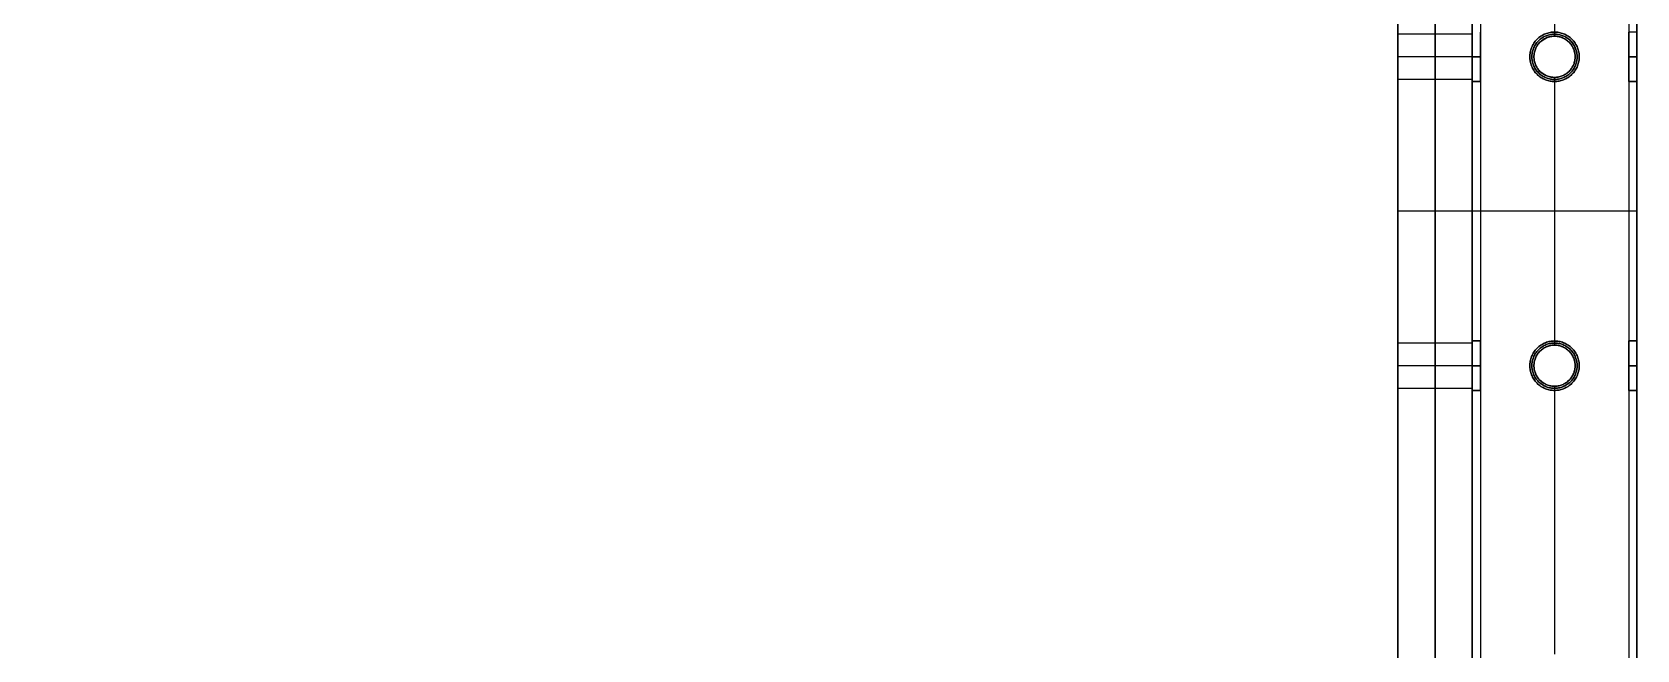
# Model space of a CAD drawing. Header units: millimetres. Extents: x -6529 to 809, y -8611 to 207.
# Drawn here: x 419.5 to 809, y -857.1 to -707.1 of the extents above; entities that cross this region are included whole.
import ezdxf

# ---------------------------------------------------------------- set-up
doc = ezdxf.new("R2010")
doc.units = ezdxf.units.MM
doc.header["$MEASUREMENT"] = 0
doc.layers.add('platen', color=7, linetype='Continuous', true_color=0x007f00)
doc.layers.add('staal', color=5, linetype='Continuous', true_color=0x0000ff)

# ---------------------------------------------------------------- blocks, each defined once
blk = doc.blocks.new('plaat base')
at = {"layer": 'platen'}
for p, q in [((1296, -932), (1296, -932, 18)), ((1290.5, -937.5), (1290.5, -937.5, 18)), ((1301.5, -937.5), (1301.5, -937.5, 18)), ((1296, -943), (1296, -943, 18))]:
    blk.add_line(p, q, dxfattribs=at)
for points in [[(1258, -900), (1258, -750), (1258, -600)], [(1258, -900, 18), (1258, -750, 18), (1258, -600, 18)], [(1258, -900, 9), (1258, -750, 9), (1258, -600, 9)], [(1316, -900), (1287, -900), (1258, -900)], [(1258, -900), (1258, -900, 9), (1258, -900, 18)], [(1316, -900, 18), (1287, -900, 18), (1258, -900, 18)], [(1316, -900, 9), (1287, -900, 9), (1258, -900, 9)], [(1287, -900), (1287, -900, 9), (1287, -900, 18)], [(1316, -1200), (1316, -1050), (1316, -900)], [(1316, -900), (1316, -900, 9), (1316, -900, 18)], [(1316, -1200, 18), (1316, -1050, 18), (1316, -900, 18)], [(1316, -1200, 9), (1316, -1050, 9), (1316, -900, 9)]]:
    blk.add_open_spline(points, degree=2, dxfattribs=at)
for points in [[(1290.5, -937.5), (1290.5, -932), (1296, -932), (1301.5, -932), (1301.5, -937.5), (1301.5, -943), (1296, -943), (1290.5, -943), (1290.5, -937.5)], [(1290.5, -937.5, 18), (1290.5, -932, 18), (1296, -932, 18), (1301.5, -932, 18), (1301.5, -937.5, 18), (1301.5, -943, 18), (1296, -943, 18), (1290.5, -943, 18), (1290.5, -937.5, 18)]]:
    blk.add_rational_spline(points, [1, 0.707106781187, 1, 0.707106781187, 1, 0.707106781187, 1, 0.707106781187, 1], degree=2, knots=[-31.415927, -31.415927, -31.415927, -23.561945, -23.561945, -15.707963, -15.707963, -7.853982, -7.853982, 0, 0, 0], dxfattribs=at)
blk = doc.blocks.new('top plaat')
at = {"layer": 'platen'}
for p, q in [((1296, -875), (1296, -875, 18)), ((1290.5, -880.5), (1290.5, -880.5, 18)), ((1301.5, -880.5), (1301.5, -880.5, 18)), ((1296, -886), (1296, -886, 18)), ((1296, -950), (1296, -950, 18)), ((1290.5, -955.5), (1290.5, -955.5, 18)), ((1301.5, -955.5), (1301.5, -955.5, 18)), ((1296, -961), (1296, -961, 18))]:
    blk.add_line(p, q, dxfattribs=at)
for points in [[(1316, -1236), (1316, -927), (1316, -618), (1316, -309), (1316, 0)], [(1316, -1236, 18), (1316, -927, 18), (1316, -618, 18), (1316, -309, 18), (1316, 0, 18)], [(1316, -1236, 9), (1316, -927, 9), (1316, -618, 9), (1316, -309, 9), (1316, 0, 9)]]:
    blk.add_open_spline(points, degree=2, knots=[7292.2246, 7292.2246, 7292.2246, 7911.517745, 7911.517745, 8530.810891, 8530.810891, 8530.810891], dxfattribs=at)
for points, knots in [([(1290.5, -880.5), (1290.5, -875), (1296, -875), (1301.5, -875), (1301.5, -880.5), (1301.5, -886), (1296, -886), (1290.5, -886), (1290.5, -880.5)], [-31.415927, -31.415927, -31.415927, -23.561945, -23.561945, -15.707963, -15.707963, -7.853982, -7.853982, 0, 0, 0]), ([(1290.5, -880.5, 18), (1290.5, -875, 18), (1296, -875, 18), (1301.5, -875, 18), (1301.5, -880.5, 18), (1301.5, -886, 18), (1296, -886, 18), (1290.5, -886, 18), (1290.5, -880.5, 18)], [-31.415927, -31.415927, -31.415927, -23.561945, -23.561945, -15.707963, -15.707963, -7.853982, -7.853982, 0, 0, 0]), ([(1290.5, -880.5, 9), (1290.5, -886, 9), (1296, -886, 9), (1301.5, -886, 9), (1301.5, -880.5, 9), (1301.5, -875, 9), (1296, -875, 9), (1290.5, -875, 9), (1290.5, -880.5, 9)], [0, 0, 0, 7.853982, 7.853982, 15.707963, 15.707963, 23.561945, 23.561945, 31.415927, 31.415927, 31.415927]), ([(1290.5, -955.5), (1290.5, -950), (1296, -950), (1301.5, -950), (1301.5, -955.5), (1301.5, -961), (1296, -961), (1290.5, -961), (1290.5, -955.5)], [-31.415927, -31.415927, -31.415927, -23.561945, -23.561945, -15.707963, -15.707963, -7.853982, -7.853982, 0, 0, 0]), ([(1290.5, -955.5, 18), (1290.5, -950, 18), (1296, -950, 18), (1301.5, -950, 18), (1301.5, -955.5, 18), (1301.5, -961, 18), (1296, -961, 18), (1290.5, -961, 18), (1290.5, -955.5, 18)], [-31.415927, -31.415927, -31.415927, -23.561945, -23.561945, -15.707963, -15.707963, -7.853982, -7.853982, 0, 0, 0]), ([(1290.5, -955.5, 9), (1290.5, -961, 9), (1296, -961, 9), (1301.5, -961, 9), (1301.5, -955.5, 9), (1301.5, -950, 9), (1296, -950, 9), (1290.5, -950, 9), (1290.5, -955.5, 9)], [0, 0, 0, 7.853982, 7.853982, 15.707963, 15.707963, 23.561945, 23.561945, 31.415927, 31.415927, 31.415927])]:
    blk.add_rational_spline(points, [1, 0.707106781187, 1, 0.707106781187, 1, 0.707106781187, 1, 0.707106781187, 1], degree=2, knots=knots, dxfattribs=at)
blk = doc.blocks.new('plaat laag')
at = {"layer": 'platen'}
for p, q in [((-1.04, -315, 638), (16.96, -315.06, 638)), ((-1.06, -320.5, 643.5), (16.94, -320.56, 643.5)), ((-1.06, -320.5, 632.5), (16.94, -320.56, 632.5)), ((-1.08, -326, 638), (16.92, -326.06, 638)), ((-1.29, -390, -38), (16.71, -390.06, -38)), ((-1.31, -395.5, -43.5), (16.69, -395.56, -43.5)), ((-1.31, -395.5, -32.5), (16.69, -395.56, -32.5)), ((-1.33, -401, -38), (16.67, -401.06, -38))]:
    blk.add_line(p, q, dxfattribs=at)
for points in [[(-1.18, -358), (-0.59, -179), (0, 0)], [(7.82, -358.03), (8.41, -179.03), (9, -0.03)], [(16.82, -358.06), (17.41, -179.06), (18, -0.06)], [(-0.19, -58, 300), (-2.18, -658, 300), (-4.16, -1257.99, 300)], [(-0.19, -58, 658), (-0.69, -208, 658), (-1.18, -358, 658)], [(8.81, -58.03, 658), (8.31, -208.03, 658), (7.82, -358.03, 658)], [(17.81, -58.06, 300), (15.82, -658.06, 300), (13.84, -1258.05, 300)], [(17.81, -58.06, 658), (17.31, -208.06, 658), (16.82, -358.06, 658)], [(-1.18, -358, 600), (-1.68, -508, 600), (-2.18, -658, 600)], [(-2.18, -658, -58), (-1.68, -508, -58), (-1.18, -358, -58)], [(-1.18, -358, 658), (7.82, -358.03, 658), (16.82, -358.06, 658)], [(-1.18, -358, 658), (-1.18, -358, 629), (-1.18, -358, 600)], [(-1.18, -358, 600), (7.82, -358.03, 600), (16.82, -358.06, 600)], [(-1.18, -358, -58), (7.82, -358.03, -58), (16.82, -358.06, -58)], [(-1.18, -358, -58), (-1.18, -358, -29), (-1.18, -358)], [(-1.18, -358), (7.82, -358.03), (16.82, -358.06)], [(-1.18, -358, 629), (7.82, -358.03, 629), (16.82, -358.06, 629)], [(-1.18, -358, -29), (7.82, -358.03, -29), (16.82, -358.06, -29)], [(7.82, -358.03, 600), (7.32, -508.03, 600), (6.82, -658.03, 600)], [(6.82, -658.03, -58), (7.32, -508.03, -58), (7.82, -358.03, -58)], [(7.82, -358.03, 658), (7.82, -358.03, 629), (7.82, -358.03, 600)], [(7.82, -358.03, -58), (7.82, -358.03, -29), (7.82, -358.03)], [(16.82, -358.06, 600), (16.32, -508.06, 600), (15.82, -658.06, 600)], [(15.82, -658.06, -58), (16.32, -508.06, -58), (16.82, -358.06, -58)], [(16.82, -358.06, 658), (16.82, -358.06, 629), (16.82, -358.06, 600)], [(16.82, -358.06, -58), (16.82, -358.06, -29), (16.82, -358.06)]]:
    blk.add_open_spline(points, degree=2, dxfattribs=at)
for points in [[(-1.06, -320.5, 643.5), (-1.04, -315, 643.5), (-1.04, -315, 638), (-1.04, -315, 632.5), (-1.06, -320.5, 632.5), (-1.08, -326, 632.5), (-1.08, -326, 638), (-1.08, -326, 643.5), (-1.06, -320.5, 643.5)], [(16.94, -320.56, 643.5), (16.96, -315.06, 643.5), (16.96, -315.06, 638), (16.96, -315.06, 632.5), (16.94, -320.56, 632.5), (16.92, -326.06, 632.5), (16.92, -326.06, 638), (16.92, -326.06, 643.5), (16.94, -320.56, 643.5)], [(-1.31, -395.5, -43.5), (-1.33, -401, -43.5), (-1.33, -401, -38), (-1.33, -401, -32.5), (-1.31, -395.5, -32.5), (-1.29, -390, -32.5), (-1.29, -390, -38), (-1.29, -390, -43.5), (-1.31, -395.5, -43.5)], [(16.69, -395.56, -43.5), (16.67, -401.06, -43.5), (16.67, -401.06, -38), (16.67, -401.06, -32.5), (16.69, -395.56, -32.5), (16.71, -390.06, -32.5), (16.71, -390.06, -38), (16.71, -390.06, -43.5), (16.69, -395.56, -43.5)]]:
    blk.add_rational_spline(points, [1, 0.707106781187, 1, 0.707106781187, 1, 0.707106781187, 1, 0.707106781187, 1], degree=2, knots=[-31.415927, -31.415927, -31.415927, -23.561945, -23.561945, -15.707963, -15.707963, -7.853982, -7.853982, 0, 0, 0], dxfattribs=at)

msp = doc.modelspace()

# ---------------------------------------------------------------- linework, layer by layer
at = {"layer": 'staal'}
for p, q in [((789.03, -707.13, 714), (789.03, -707.13, 716)), ((789.03, -707.13, 676), (789.03, -707.13, 678)), ((789.03, -708.13, 38), (789.03, -708.13, 40)), ((789.03, -708.13), (789.03, -708.13, 2)), ((809.03, -707.13, 696), (807.03, -707.13, 696)), ((769.03, -713.13, 14), (771.03, -713.13, 14)), ((769.03, -713.13, 26), (771.03, -713.13, 26)), ((771.03, -713.13, 690), (769.03, -713.13, 690)), ((771.03, -713.13, 702), (769.03, -713.13, 702)), ((783.03, -713.13, 714), (783.03, -713.13, 716)), ((783.03, -713.13, 676), (783.03, -713.13, 678)), ((784.03, -713.13), (784.03, -713.13, 2)), ((784.03, -713.13, 38), (784.03, -713.13, 40)), ((794.03, -713.13, 38), (794.03, -713.13, 40)), ((794.03, -713.13), (794.03, -713.13, 2)), ((795.03, -713.13, 714), (795.03, -713.13, 716)), ((795.03, -713.13, 676), (795.03, -713.13, 678)), ((807.03, -713.13, 14), (809.03, -713.13, 14)), ((807.03, -713.13, 26), (809.03, -713.13, 26)), ((809.03, -713.13, 690), (807.03, -713.13, 690)), ((809.03, -713.13, 702), (807.03, -713.13, 702)), ((769.03, -719.13, 20), (771.03, -719.13, 20)), ((771.03, -719.13, 696), (769.03, -719.13, 696)), ((789.03, -718.13, 38), (789.03, -718.13, 40)), ((789.03, -718.13), (789.03, -718.13, 2)), ((789.03, -719.13, 714), (789.03, -719.13, 716)), ((789.03, -719.13, 676), (789.03, -719.13, 678)), ((807.03, -719.13, 20), (809.03, -719.13, 20)), ((809.03, -719.13, 696), (807.03, -719.13, 696)), ((769.03, -782.13, 20), (771.03, -782.13, 20)), ((771.03, -782.13, 696), (769.03, -782.13, 696)), ((789.03, -782.13, 714), (789.03, -782.13, 716)), ((789.03, -782.13, 676), (789.03, -782.13, 678)), ((807.03, -782.13, 20), (809.03, -782.13, 20)), ((809.03, -782.13, 696), (807.03, -782.13, 696)), ((789.03, -783.13, 38), (789.03, -783.13, 40)), ((789.03, -783.13), (789.03, -783.13, 2)), ((769.03, -788.13, 14), (771.03, -788.13, 14)), ((769.03, -788.13, 26), (771.03, -788.13, 26)), ((771.03, -788.13, 690), (769.03, -788.13, 690)), ((771.03, -788.13, 702), (769.03, -788.13, 702)), ((783.03, -788.13, 714), (783.03, -788.13, 716)), ((783.03, -788.13, 676), (783.03, -788.13, 678)), ((784.03, -788.13), (784.03, -788.13, 2)), ((784.03, -788.13, 38), (784.03, -788.13, 40)), ((794.03, -788.13, 38), (794.03, -788.13, 40)), ((794.03, -788.13), (794.03, -788.13, 2)), ((795.03, -788.13, 714), (795.03, -788.13, 716)), ((795.03, -788.13, 676), (795.03, -788.13, 678)), ((807.03, -788.13, 14), (809.03, -788.13, 14)), ((807.03, -788.13, 26), (809.03, -788.13, 26)), ((809.03, -788.13, 690), (807.03, -788.13, 690)), ((809.03, -788.13, 702), (807.03, -788.13, 702)), ((769.03, -794.13, 20), (771.03, -794.13, 20)), ((771.03, -794.13, 696), (769.03, -794.13, 696)), ((789.03, -793.13, 38), (789.03, -793.13, 40)), ((789.03, -793.13), (789.03, -793.13, 2)), ((789.03, -794.13, 714), (789.03, -794.13, 716)), ((789.03, -794.13, 676), (789.03, -794.13, 678)), ((807.03, -794.13, 20), (809.03, -794.13, 20)), ((809.03, -794.13, 696), (807.03, -794.13, 696))]:
    msp.add_line(p, q, dxfattribs=at)
for points in [[(-506.97, 207.37), (809.03, 207.37), (809.03, -1108.63), (-506.97, -1108.63)], [(-466.97, 167.37), (769.03, 167.37), (769.03, -1068.63), (-466.97, -1068.63)]]:
    msp.add_lwpolyline(points, close=True, dxfattribs=at)
for centre in [(789.03, -713.13), (789.03, -713.13, 39), (789.03, -713.13, 1), (789.03, -788.13), (789.03, -788.13, 39), (789.03, -788.13, 1)]:
    msp.add_circle(centre, 5, dxfattribs=at)
for points in [[(809.03, 207.37), (809.03, -450.63), (809.03, -1108.63)], [(809.03, 207.37, 40), (809.03, -450.63, 40), (809.03, -1108.63, 40)], [(809.03, 207.37, 676), (809.03, -450.63, 676), (809.03, -1108.63, 676)], [(809.03, 207.37, 716), (809.03, -450.63, 716), (809.03, -1108.63, 716)], [(807.03, 205.37, 38), (807.03, -450.63, 38), (807.03, -1106.63, 38)], [(807.03, 205.37, 2), (807.03, -450.63, 2), (807.03, -1106.63, 2)], [(807.03, 205.37, 714), (807.03, -450.63, 714), (807.03, -1106.63, 714)], [(807.03, 205.37, 678), (807.03, -450.63, 678), (807.03, -1106.63, 678)], [(771.03, 169.37, 38), (771.03, -450.63, 38), (771.03, -1070.63, 38)], [(771.03, 169.37, 2), (771.03, -450.63, 2), (771.03, -1070.63, 2)], [(771.03, 169.37, 714), (771.03, -450.63, 714), (771.03, -1070.63, 714)], [(771.03, 169.37, 678), (771.03, -450.63, 678), (771.03, -1070.63, 678)], [(769.03, 167.37), (769.03, -450.63), (769.03, -1068.63)], [(769.03, 167.37, 40), (769.03, -450.63, 40), (769.03, -1068.63, 40)], [(769.03, 167.37, 676), (769.03, -450.63, 676), (769.03, -1068.63, 676)], [(769.03, 167.37, 716), (769.03, -450.63, 716), (769.03, -1068.63, 716)], [(789.03, -643.13, 40), (789.03, -675.63, 40), (789.03, -708.13, 40)], [(789.03, -643.13, 38), (789.03, -675.63, 38), (789.03, -708.13, 38)], [(789.03, -643.13, 2), (789.03, -675.63, 2), (789.03, -708.13, 2)], [(789.03, -643.13), (789.03, -675.63), (789.03, -708.13)], [(789.03, -644.13, 716), (789.03, -675.63, 716), (789.03, -707.13, 716)], [(789.03, -644.13, 714), (789.03, -675.63, 714), (789.03, -707.13, 714)], [(789.03, -644.13, 678), (789.03, -675.63, 678), (789.03, -707.13, 678)], [(789.03, -644.13, 676), (789.03, -675.63, 676), (789.03, -707.13, 676)], [(807.03, -644.13, 696), (807.03, -675.63, 696), (807.03, -707.13, 696)], [(809.03, -644.13, 696), (809.03, -675.63, 696), (809.03, -707.13, 696)], [(769.03, -719.13, 20), (769.03, -750.63, 20), (769.03, -782.13, 20)], [(769.03, -719.13, 696), (769.03, -750.63, 696), (769.03, -782.13, 696)], [(771.03, -719.13, 20), (771.03, -750.63, 20), (771.03, -782.13, 20)], [(771.03, -719.13, 696), (771.03, -750.63, 696), (771.03, -782.13, 696)], [(789.03, -718.13, 40), (789.03, -750.63, 40), (789.03, -783.13, 40)], [(789.03, -718.13, 38), (789.03, -750.63, 38), (789.03, -783.13, 38)], [(789.03, -718.13, 2), (789.03, -750.63, 2), (789.03, -783.13, 2)], [(789.03, -718.13), (789.03, -750.63), (789.03, -783.13)], [(789.03, -719.13, 716), (789.03, -750.63, 716), (789.03, -782.13, 716)], [(789.03, -719.13, 714), (789.03, -750.63, 714), (789.03, -782.13, 714)], [(789.03, -719.13, 678), (789.03, -750.63, 678), (789.03, -782.13, 678)], [(789.03, -719.13, 676), (789.03, -750.63, 676), (789.03, -782.13, 676)], [(807.03, -719.13, 20), (807.03, -750.63, 20), (807.03, -782.13, 20)], [(807.03, -719.13, 696), (807.03, -750.63, 696), (807.03, -782.13, 696)], [(809.03, -719.13, 20), (809.03, -750.63, 20), (809.03, -782.13, 20)], [(809.03, -719.13, 696), (809.03, -750.63, 696), (809.03, -782.13, 696)], [(769.03, -794.13, 20), (769.03, -825.63, 20), (769.03, -857.13, 20)], [(769.03, -794.13, 696), (769.03, -825.63, 696), (769.03, -857.13, 696)], [(771.03, -794.13, 20), (771.03, -825.63, 20), (771.03, -857.13, 20)], [(771.03, -794.13, 696), (771.03, -825.63, 696), (771.03, -857.13, 696)], [(789.03, -793.13, 40), (789.03, -825.63, 40), (789.03, -858.13, 40)], [(789.03, -793.13, 38), (789.03, -825.63, 38), (789.03, -858.13, 38)], [(789.03, -793.13, 2), (789.03, -825.63, 2), (789.03, -858.13, 2)], [(789.03, -793.13), (789.03, -825.63), (789.03, -858.13)], [(789.03, -794.13, 716), (789.03, -825.63, 716), (789.03, -857.13, 716)], [(789.03, -794.13, 714), (789.03, -825.63, 714), (789.03, -857.13, 714)], [(789.03, -794.13, 678), (789.03, -825.63, 678), (789.03, -857.13, 678)], [(789.03, -794.13, 676), (789.03, -825.63, 676), (789.03, -857.13, 676)], [(807.03, -794.13, 20), (807.03, -825.63, 20), (807.03, -857.13, 20)], [(807.03, -794.13, 696), (807.03, -825.63, 696), (807.03, -857.13, 696)], [(809.03, -794.13, 20), (809.03, -825.63, 20), (809.03, -857.13, 20)], [(809.03, -794.13, 696), (809.03, -825.63, 696), (809.03, -857.13, 696)]]:
    msp.add_open_spline(points, degree=2, dxfattribs=at)
for points, knots in [([(769.03, -713.13, 14), (769.03, -719.13, 14), (769.03, -719.13, 20), (769.03, -719.13, 26), (769.03, -713.13, 26), (769.03, -707.13, 26), (769.03, -707.13, 20), (769.03, -707.13, 14), (769.03, -713.13, 14)], [-31.415927, -31.415927, -31.415927, -23.561945, -23.561945, -15.707963, -15.707963, -7.853982, -7.853982, 0, 0, 0]), ([(769.03, -713.13, 690), (769.03, -719.13, 690), (769.03, -719.13, 696), (769.03, -719.13, 702), (769.03, -713.13, 702), (769.03, -707.13, 702), (769.03, -707.13, 696), (769.03, -707.13, 690), (769.03, -713.13, 690)], [-31.415927, -31.415927, -31.415927, -23.561945, -23.561945, -15.707963, -15.707963, -7.853982, -7.853982, 0, 0, 0]), ([(771.03, -713.13, 14), (771.03, -707.13, 14), (771.03, -707.13, 20), (771.03, -707.13, 26), (771.03, -713.13, 26), (771.03, -719.13, 26), (771.03, -719.13, 20), (771.03, -719.13, 14), (771.03, -713.13, 14)], [0, 0, 0, 7.853982, 7.853982, 15.707963, 15.707963, 23.561945, 23.561945, 31.415927, 31.415927, 31.415927]), ([(771.03, -713.13, 690), (771.03, -707.13, 690), (771.03, -707.13, 696), (771.03, -707.13, 702), (771.03, -713.13, 702), (771.03, -719.13, 702), (771.03, -719.13, 696), (771.03, -719.13, 690), (771.03, -713.13, 690)], [0, 0, 0, 7.853982, 7.853982, 15.707963, 15.707963, 23.561945, 23.561945, 31.415927, 31.415927, 31.415927]), ([(783.03, -713.13, 716), (783.03, -719.13, 716), (789.03, -719.13, 716), (795.03, -719.13, 716), (795.03, -713.13, 716), (795.03, -707.13, 716), (789.03, -707.13, 716), (783.03, -707.13, 716), (783.03, -713.13, 716)], [-31.415927, -31.415927, -31.415927, -23.561945, -23.561945, -15.707963, -15.707963, -7.853982, -7.853982, 0, 0, 0]), ([(783.03, -713.13, 714), (783.03, -707.13, 714), (789.03, -707.13, 714), (795.03, -707.13, 714), (795.03, -713.13, 714), (795.03, -719.13, 714), (789.03, -719.13, 714), (783.03, -719.13, 714), (783.03, -713.13, 714)], [0, 0, 0, 7.853982, 7.853982, 15.707963, 15.707963, 23.561945, 23.561945, 31.415927, 31.415927, 31.415927]), ([(783.03, -713.13, 678), (783.03, -719.13, 678), (789.03, -719.13, 678), (795.03, -719.13, 678), (795.03, -713.13, 678), (795.03, -707.13, 678), (789.03, -707.13, 678), (783.03, -707.13, 678), (783.03, -713.13, 678)], [-31.415927, -31.415927, -31.415927, -23.561945, -23.561945, -15.707963, -15.707963, -7.853982, -7.853982, 0, 0, 0]), ([(783.03, -713.13, 676), (783.03, -707.13, 676), (789.03, -707.13, 676), (795.03, -707.13, 676), (795.03, -713.13, 676), (795.03, -719.13, 676), (789.03, -719.13, 676), (783.03, -719.13, 676), (783.03, -713.13, 676)], [0, 0, 0, 7.853982, 7.853982, 15.707963, 15.707963, 23.561945, 23.561945, 31.415927, 31.415927, 31.415927]), ([(784.03, -713.13, 40), (784.03, -718.13, 40), (789.03, -718.13, 40), (794.03, -718.13, 40), (794.03, -713.13, 40), (794.03, -708.13, 40), (789.03, -708.13, 40), (784.03, -708.13, 40), (784.03, -713.13, 40)], [-31.415927, -31.415927, -31.415927, -23.561945, -23.561945, -15.707963, -15.707963, -7.853982, -7.853982, 0, 0, 0]), ([(784.03, -713.13, 38), (784.03, -708.13, 38), (789.03, -708.13, 38), (794.03, -708.13, 38), (794.03, -713.13, 38), (794.03, -718.13, 38), (789.03, -718.13, 38), (784.03, -718.13, 38), (784.03, -713.13, 38)], [0, 0, 0, 7.853982, 7.853982, 15.707963, 15.707963, 23.561945, 23.561945, 31.415927, 31.415927, 31.415927]), ([(784.03, -713.13, 2), (784.03, -718.13, 2), (789.03, -718.13, 2), (794.03, -718.13, 2), (794.03, -713.13, 2), (794.03, -708.13, 2), (789.03, -708.13, 2), (784.03, -708.13, 2), (784.03, -713.13, 2)], [-31.415927, -31.415927, -31.415927, -23.561945, -23.561945, -15.707963, -15.707963, -7.853982, -7.853982, 0, 0, 0]), ([(807.03, -713.13, 14), (807.03, -719.13, 14), (807.03, -719.13, 20), (807.03, -719.13, 26), (807.03, -713.13, 26), (807.03, -707.13, 26), (807.03, -707.13, 20), (807.03, -707.13, 14), (807.03, -713.13, 14)], [-31.415927, -31.415927, -31.415927, -23.561945, -23.561945, -15.707963, -15.707963, -7.853982, -7.853982, 0, 0, 0]), ([(807.03, -713.13, 690), (807.03, -719.13, 690), (807.03, -719.13, 696), (807.03, -719.13, 702), (807.03, -713.13, 702), (807.03, -707.13, 702), (807.03, -707.13, 696), (807.03, -707.13, 690), (807.03, -713.13, 690)], [-31.415927, -31.415927, -31.415927, -23.561945, -23.561945, -15.707963, -15.707963, -7.853982, -7.853982, 0, 0, 0]), ([(809.03, -713.13, 14), (809.03, -707.13, 14), (809.03, -707.13, 20), (809.03, -707.13, 26), (809.03, -713.13, 26), (809.03, -719.13, 26), (809.03, -719.13, 20), (809.03, -719.13, 14), (809.03, -713.13, 14)], [0, 0, 0, 7.853982, 7.853982, 15.707963, 15.707963, 23.561945, 23.561945, 31.415927, 31.415927, 31.415927]), ([(809.03, -713.13, 690), (809.03, -707.13, 690), (809.03, -707.13, 696), (809.03, -707.13, 702), (809.03, -713.13, 702), (809.03, -719.13, 702), (809.03, -719.13, 696), (809.03, -719.13, 690), (809.03, -713.13, 690)], [0, 0, 0, 7.853982, 7.853982, 15.707963, 15.707963, 23.561945, 23.561945, 31.415927, 31.415927, 31.415927]), ([(769.03, -788.13, 14), (769.03, -794.13, 14), (769.03, -794.13, 20), (769.03, -794.13, 26), (769.03, -788.13, 26), (769.03, -782.13, 26), (769.03, -782.13, 20), (769.03, -782.13, 14), (769.03, -788.13, 14)], [-31.415927, -31.415927, -31.415927, -23.561945, -23.561945, -15.707963, -15.707963, -7.853982, -7.853982, 0, 0, 0]), ([(769.03, -788.13, 690), (769.03, -794.13, 690), (769.03, -794.13, 696), (769.03, -794.13, 702), (769.03, -788.13, 702), (769.03, -782.13, 702), (769.03, -782.13, 696), (769.03, -782.13, 690), (769.03, -788.13, 690)], [-31.415927, -31.415927, -31.415927, -23.561945, -23.561945, -15.707963, -15.707963, -7.853982, -7.853982, 0, 0, 0]), ([(771.03, -788.13, 14), (771.03, -782.13, 14), (771.03, -782.13, 20), (771.03, -782.13, 26), (771.03, -788.13, 26), (771.03, -794.13, 26), (771.03, -794.13, 20), (771.03, -794.13, 14), (771.03, -788.13, 14)], [0, 0, 0, 7.853982, 7.853982, 15.707963, 15.707963, 23.561945, 23.561945, 31.415927, 31.415927, 31.415927]), ([(771.03, -788.13, 690), (771.03, -782.13, 690), (771.03, -782.13, 696), (771.03, -782.13, 702), (771.03, -788.13, 702), (771.03, -794.13, 702), (771.03, -794.13, 696), (771.03, -794.13, 690), (771.03, -788.13, 690)], [0, 0, 0, 7.853982, 7.853982, 15.707963, 15.707963, 23.561945, 23.561945, 31.415927, 31.415927, 31.415927]), ([(783.03, -788.13, 716), (783.03, -794.13, 716), (789.03, -794.13, 716), (795.03, -794.13, 716), (795.03, -788.13, 716), (795.03, -782.13, 716), (789.03, -782.13, 716), (783.03, -782.13, 716), (783.03, -788.13, 716)], [-31.415927, -31.415927, -31.415927, -23.561945, -23.561945, -15.707963, -15.707963, -7.853982, -7.853982, 0, 0, 0]), ([(783.03, -788.13, 714), (783.03, -782.13, 714), (789.03, -782.13, 714), (795.03, -782.13, 714), (795.03, -788.13, 714), (795.03, -794.13, 714), (789.03, -794.13, 714), (783.03, -794.13, 714), (783.03, -788.13, 714)], [0, 0, 0, 7.853982, 7.853982, 15.707963, 15.707963, 23.561945, 23.561945, 31.415927, 31.415927, 31.415927]), ([(783.03, -788.13, 678), (783.03, -794.13, 678), (789.03, -794.13, 678), (795.03, -794.13, 678), (795.03, -788.13, 678), (795.03, -782.13, 678), (789.03, -782.13, 678), (783.03, -782.13, 678), (783.03, -788.13, 678)], [-31.415927, -31.415927, -31.415927, -23.561945, -23.561945, -15.707963, -15.707963, -7.853982, -7.853982, 0, 0, 0]), ([(783.03, -788.13, 676), (783.03, -782.13, 676), (789.03, -782.13, 676), (795.03, -782.13, 676), (795.03, -788.13, 676), (795.03, -794.13, 676), (789.03, -794.13, 676), (783.03, -794.13, 676), (783.03, -788.13, 676)], [0, 0, 0, 7.853982, 7.853982, 15.707963, 15.707963, 23.561945, 23.561945, 31.415927, 31.415927, 31.415927]), ([(807.03, -788.13, 14), (807.03, -794.13, 14), (807.03, -794.13, 20), (807.03, -794.13, 26), (807.03, -788.13, 26), (807.03, -782.13, 26), (807.03, -782.13, 20), (807.03, -782.13, 14), (807.03, -788.13, 14)], [-31.415927, -31.415927, -31.415927, -23.561945, -23.561945, -15.707963, -15.707963, -7.853982, -7.853982, 0, 0, 0]), ([(807.03, -788.13, 690), (807.03, -794.13, 690), (807.03, -794.13, 696), (807.03, -794.13, 702), (807.03, -788.13, 702), (807.03, -782.13, 702), (807.03, -782.13, 696), (807.03, -782.13, 690), (807.03, -788.13, 690)], [-31.415927, -31.415927, -31.415927, -23.561945, -23.561945, -15.707963, -15.707963, -7.853982, -7.853982, 0, 0, 0]), ([(809.03, -788.13, 14), (809.03, -782.13, 14), (809.03, -782.13, 20), (809.03, -782.13, 26), (809.03, -788.13, 26), (809.03, -794.13, 26), (809.03, -794.13, 20), (809.03, -794.13, 14), (809.03, -788.13, 14)], [0, 0, 0, 7.853982, 7.853982, 15.707963, 15.707963, 23.561945, 23.561945, 31.415927, 31.415927, 31.415927]), ([(809.03, -788.13, 690), (809.03, -782.13, 690), (809.03, -782.13, 696), (809.03, -782.13, 702), (809.03, -788.13, 702), (809.03, -794.13, 702), (809.03, -794.13, 696), (809.03, -794.13, 690), (809.03, -788.13, 690)], [0, 0, 0, 7.853982, 7.853982, 15.707963, 15.707963, 23.561945, 23.561945, 31.415927, 31.415927, 31.415927]), ([(784.03, -788.13, 40), (784.03, -793.13, 40), (789.03, -793.13, 40), (794.03, -793.13, 40), (794.03, -788.13, 40), (794.03, -783.13, 40), (789.03, -783.13, 40), (784.03, -783.13, 40), (784.03, -788.13, 40)], [-31.415927, -31.415927, -31.415927, -23.561945, -23.561945, -15.707963, -15.707963, -7.853982, -7.853982, 0, 0, 0]), ([(784.03, -788.13, 38), (784.03, -783.13, 38), (789.03, -783.13, 38), (794.03, -783.13, 38), (794.03, -788.13, 38), (794.03, -793.13, 38), (789.03, -793.13, 38), (784.03, -793.13, 38), (784.03, -788.13, 38)], [0, 0, 0, 7.853982, 7.853982, 15.707963, 15.707963, 23.561945, 23.561945, 31.415927, 31.415927, 31.415927]), ([(784.03, -788.13, 2), (784.03, -793.13, 2), (789.03, -793.13, 2), (794.03, -793.13, 2), (794.03, -788.13, 2), (794.03, -783.13, 2), (789.03, -783.13, 2), (784.03, -783.13, 2), (784.03, -788.13, 2)], [-31.415927, -31.415927, -31.415927, -23.561945, -23.561945, -15.707963, -15.707963, -7.853982, -7.853982, 0, 0, 0])]:
    msp.add_rational_spline(points, [1, 0.707106781187, 1, 0.707106781187, 1, 0.707106781187, 1, 0.707106781187, 1], degree=2, knots=knots, dxfattribs=at)

# ---------------------------------------------------------------- block references
at = {"layer": 'platen'}
for name, p in [('plaat base', (-506.97, 149.37, 40)), ('top plaat', (-506.97, 167.37, 716))]:
    msp.add_blockref(name, p, dxfattribs=at)
at = {"layer": 'platen', "rotation": 180.1894193054993}
msp.add_blockref('plaat laag', (769.03, -1108.63, 58), dxfattribs=at)

doc.saveas('drawing.dxf')
